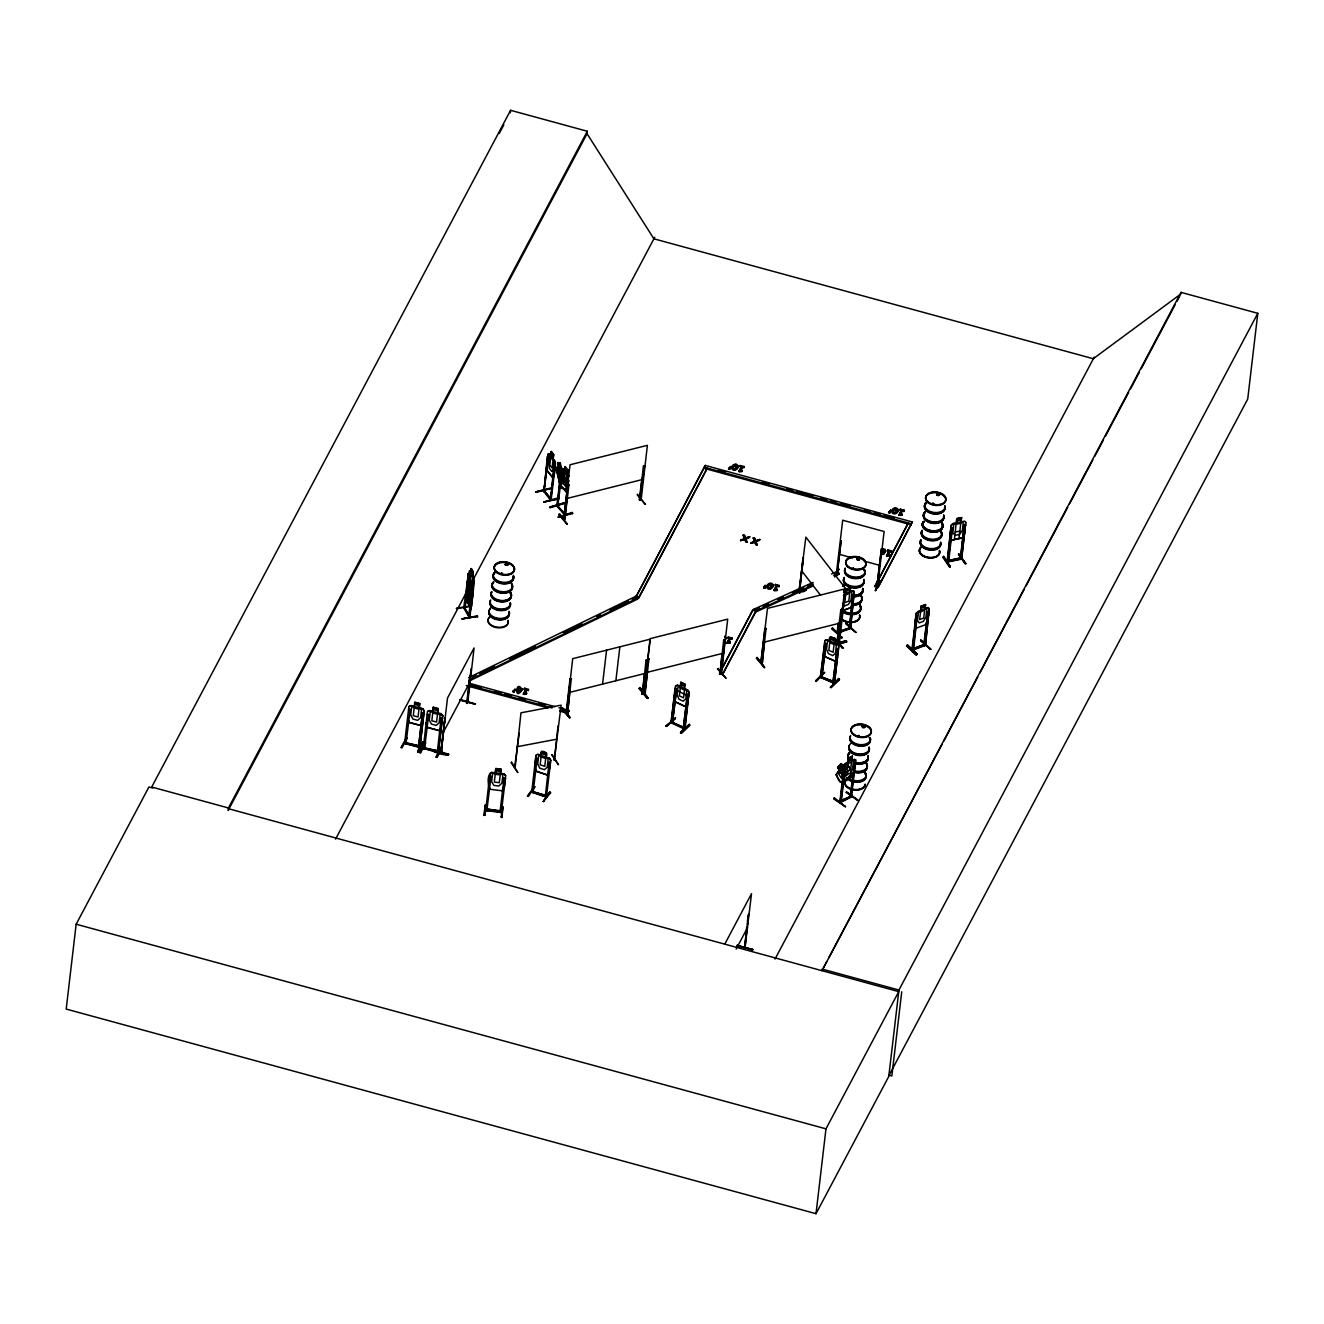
<?xml version="1.0" encoding="UTF-8"?>
<svg xmlns="http://www.w3.org/2000/svg" width="1324" height="1324" viewBox="0 0 1324 1324"><rect width="100%" height="100%" fill="white"/><g stroke="black" fill="none" stroke-linecap="round" stroke-linejoin="round"><path stroke-width="1.5" d="M565.083 518.958C566.473 516.724 560.929 520.564 564.967 517.386M639.856 500.24L644.705 465.618L643.398 465.949L639.74 500.323L641.279 498.618L639.674 498.569M721.315 672.112C717.294 673.006 723.136 671.864 721.398 673.784L727.703 619.152L650.349 638.598L643.778 693.759L642.173 694.173L642.057 692.535L643.447 692.204M720.173 674.065L719.71 672.526M761.432 661.768L762.607 661.686M838.042 642.372L836.95 643.414M836.685 643.547L836.834 642.239L838.44 641.892M820.334 677.342L824.902 640.502L826.805 639.641L837.546 644.374L838.837 646.509L834.418 683.465L838.588 646.592M820.483 676.101L822.336 676.448L820.781 675.753M822.187 676.382L821.525 677.921L822.336 676.448M834.6 681.761L833.276 681.248L832.846 682.836L837.264 648.611L838.539 649.174L836.983 648.892L833.011 682.886M834.55 682.224L832.995 681.546M836.652 573.209L836.751 573.16M877.713 586.168L884.118 531.52L842.709 520.233L836.222 574.765L837.264 574.616L836.354 574.864M877.944 584.877L877.067 584.645L878.11 584.546M731.891 467.322C731.063 472.304 739.239 470.235 738.064 465.899M766.828 587.475C765.785 583.52 773.001 581.004 773.034 585.556M891.913 510.998L894.246 513.364L897.606 511.246M522.301 689.837C515.615 677.623 514.175 703.392 522.384 689.125M725.9 638.615L724.89 636.017M773.133 584.844C774.176 588.816 766.96 591.348 766.91 586.78M885.508 551.529L884.978 549.179L881.105 549.063M670.937 722.672L684.558 729.077L683.151 728.481L683.449 727.257M671.069 721.431L672.906 721.878L671.384 721.15M671.318 721.613L672.758 721.812L671.715 721.249C669.861 722.606 673.188 724.758 672.906 721.878M843.024 777.056L843.52 772.587M561.426 473.115L561.939 470.053M152.839 788.061L148.933 787.002L76.163 924.218L66.2 1009.07L816.014 1213.694L888.768 1076.478L898.93 990.038L1257.8 313.308L1181.041 292.372L821.989 970.674L826.821 961.555M228.456 807.971L228.175 810.453L587.045 133.724L587.326 131.258L510.584 110.306L151.714 787.019L228.456 807.971L587.326 131.258M406.187 738.18L401.172 747.63L402.033 747.15M405.972 742.532C407.279 745.462 402.728 741.937 406.187 742.102M410.175 709.499L408.586 709.432L410.175 709.499L406.005 743.757C407.494 741.39 403.853 741.175 404.614 743.012M401.205 747.563L407.097 737.766L406.154 738.246M419.625 703.64L419.079 707.91L422.637 708.886M419.311 707.711L419.807 703.541L414.71 702.15L414.313 706.619L410.92 705.692L409.066 706.619M417.573 752.115L422.67 742.019L423.415 742.946L418.434 752.346L417.656 751.403L422.67 742.019L417.739 751.436M419.84 747.117L404.614 743.376L419.807 747.53L424.226 710.607L419.973 747.58C417.192 748.441 418.235 743.889 420.287 746.008M422.571 712.875L418.516 747.299L422.389 713.206L423.978 713.255L422.389 713.206M425.616 742.83L419.725 752.694L420.585 752.214M424.623 748.358C420.982 749.334 426.775 746.703 423.316 746.835M423.266 748.59L427.437 711.584L429.473 710.491L427.602 711.683M423.283 748.54L423.448 746.786M424.739 747.166L424.507 748.904L428.711 714.563L427.139 714.497L428.711 714.563M424.723 748.871L425.037 747.315M432.766 711.385L433.262 707.215L438.36 708.605L437.814 712.891L440.064 714.96L439.138 722.755L436.208 725.403L431.442 724.096L429.29 720.074L430.217 712.279L432.915 711.584M433.262 707.215L432.865 711.683L429.473 710.756M510.286 112.772L510.584 110.306M441.091 747.779L441.968 748.01L436.986 757.411L436.109 757.163L441.289 747.166M429.423 710.591L441.339 713.735L442.779 715.655L438.525 752.644C435.695 753.505 436.821 748.954 438.84 751.072M437.35 751.833L441.124 717.939L442.514 718.32L441.124 717.939M437.086 752.297L437.483 750.592M423.15 748.441L438.31 752.677L438.674 751.022M438.178 752.595L442.597 715.672M471.758 605.73L456.482 608.163M441.19 750.294L441.24 752.661L444.98 717.691L441.041 752.727L447.512 698.046L474.075 647.966L467.769 702.68L466.561 703.094M444.98 717.691L440.859 751.701L441.819 750.526L440.925 750.443M441.653 751.916L441.802 750.675M477.352 616.372L461.977 618.887L477.418 615.842L477.616 617.034M469.606 570.958L464.939 608.726L468.365 573.772L463.714 607.832L469.375 617.712L472.8 582.759L473.297 583.669M464.277 608.692L464.459 606.375L465.088 607.484M470.814 573.143L469.739 572.895L468.828 580.69L469.358 585.671L471.063 588.75L472.37 587.045L473.098 572.018C469.044 561.591 472.668 578.638 469.59 570.776L467.289 582.328L467.653 587.525C478.609 605.78 464.625 588.303 467.455 582.312M470.732 607.964L466.362 600.484L466.909 588.369M467.405 584.745L467.786 580.905M448.621 754.051C448.985 756.865 431.326 752.264 433.08 749.847L448.604 754.15M469.805 600.186L469.308 604.356L467.471 601.079L467.289 593.831L468.199 586.036L469.524 584.347L471.228 587.409L471.758 592.391L470.848 600.186L469.755 599.938M470.649 573.176L471.261 568.724M467.753 593.566L467.471 601.079M472.37 576.238L473.098 572.018L471.096 568.757M469.308 604.356L469.921 599.904M464.509 607.931L470.119 616.355L468.696 616.653L472.8 582.759M469.242 617.596L473.33 582.676M475.299 704.236L459.776 699.568L475.498 703.921M469.871 617.414L474.025 580.938M469.59 570.776C480.794 573.64 465.022 631.581 471.625 605.068L473.297 590.752M466.627 703.342L469.937 675.422M467.173 703.474L471.112 668.438M484.716 815.369L483.806 815.22L484.716 815.369L486.173 804.562L485.196 805.141L484.584 815.236M487.05 808.981C488.391 813.548 485.544 805.174 485.709 810.636L489.897 773.613M486.835 810.718L491.055 776.394L489.532 776.559L491.055 776.394M500.555 773.398L501.051 769.211L495.722 768.549L495.226 772.719M495.375 773.001L495.871 768.714M500.34 773.613L500.853 769.327M512.918 691.674L515.003 689.308L512.918 691.674L514.142 692.022L515.003 689.308M536.237 492.396L550.701 488.506L535.872 491.816M501.647 810.917L501.283 812.588L505.487 778.214L504.03 778.016L499.992 812.324L500.373 810.652L501.829 810.933M514.142 692.022L513 690.979M502.59 807.243L501.862 817.504L501.151 816.759M501.862 817.487L502.425 806.581L503.252 807.375M554.855 461.066L549.212 453.602L548.02 454L543.85 491.634L548.484 457.525L547.308 456.78L543.965 491.684L548.252 454.132M511.511 761.912L517.75 772.504M543.701 502.028L558.612 498.883L543.701 502.028L558.331 497.807M554.706 461.1L552.985 458.882L553.647 454.678L551.297 451.467L550.701 455.936L549.212 453.602M551.363 451.716L550.867 455.903L549.477 455.704L548.566 463.499L549.394 468.431L551.678 471.377L553.3 469.606L554.21 461.811L553.151 458.849L553.746 454.628L551.297 451.467M558.016 725.949L554.309 760.324L561.111 705.179L520.977 712.808L515.185 767.208M523.361 694.289L525.81 689.109L523.361 694.289L526.273 694.289L526.588 693.131L525.098 692.733L526.505 693.842M514.606 767.308L519.223 733.297M525.727 689.821L524.271 689.423L524.618 688.215L528.624 689.308L528.276 690.516L526.787 690.118L524.205 694.521M524.618 688.215L524.271 689.423M526.273 694.289L526.588 693.131M526.787 690.118L525.098 692.733M554.607 466.23L550.602 500.257L553.928 465.353L555.104 466.098L553.928 465.353M550.519 497.824L551.198 500.141L551.347 498.668L550.006 497.956L550.668 499.231M554.442 465.221L550.619 500.174L543.287 490.774M549.973 507.009L564.156 502.905L550.039 507.026M567.4 493.14L564.802 515.202L556.825 505.9L560.846 471.907L562.071 472.618L557.669 506.811L557.404 504.378M565.447 515.019L557.354 505.702L561.542 469.11L562.816 468.679L561.79 469.226L560.648 485.544L567.069 492.776L560.731 485.478L560.234 480.331M557.354 506.645L557.569 504.394M557.669 506.811L560.846 471.907M565.1 466.76L564.62 470.93L563.114 470.781L562.203 478.576L563.147 483.459L565.629 486.355L567.367 484.567L567.698 469.623L565.034 466.511L564.454 470.98L562.683 468.911M534.879 786.754L528.326 796.403L527.498 796.121L534.846 786.754M563.991 503.418L549.957 507.721M532.91 791.355C534.019 794.781 532.413 788.277 531.685 792.298L535.955 755.276L537.925 754.299L541.185 755.69L541.748 751.42M567.864 486.156L568.559 480.165L563.561 519.405L570.048 464.757L647.386 445.327L641.13 499.86M532.016 791.835L531.95 790.511L533.473 791.057M535.955 771.131L534.697 766.397L536.17 755.292M567.384 490.161L564.802 515.202L563.958 514.291L564.802 514.175M568.112 487.166L568.575 483.161M566.986 499.032L564.835 519.091L568.923 485.047L567.367 485.047L568.923 485.047M533.109 792.662L537.163 758.354L535.591 758.205L537.163 758.354M566.937 523.973L559.572 513.729L558.778 514.606L567.053 523.857M572.663 513.613L572.299 512.388L558.083 517.188L572.663 513.53M541.251 755.59L538.636 756.136L537.726 763.931L539.778 768.119L544.363 769.691L547.209 767.192L548.136 759.397L545.836 757.163C550.221 751.8 538.09 748.242 541.102 755.392M546.018 757.08L546.514 752.909M550.602 792.861L543.287 801.533L549.874 791.901L543.436 801.467M549.112 762.458L550.47 762.922L549.112 762.458L545.322 796.403M544.909 795.476L546.415 797.23L550.751 760.257L549.361 758.222L537.858 754.399M549.212 771.478L550.519 760.357M546.216 795.923L546.647 796.916L531.669 791.785M567.516 713.04L571.323 678.633L570.015 678.964L566.093 712.759M566.142 712.808C569.701 711.782 564.835 714.844 566.622 712.014L567.847 711.716L566.275 712.031M569.883 690.896L567.715 712.957M559.853 711.17L567.814 713.338L568.906 710.458L558.96 707.744M567.814 713.338L568.906 710.458M564.554 711.468L569.783 717.922L564.024 711.6M602.569 684.111L606.558 650.167M637.225 494.878L645.582 504.295M644.987 504.361L637.407 494.216M615.875 680.768L619.847 646.824M639.26 499.942L641.958 478.212M640.518 499.545L640.866 498.321M632.061 599.11L635.785 597.306L705.262 465.436L912.319 521.937L878.027 587.442L874.999 586.615L875.131 585.556L908.33 522.947L874.999 586.615M468.679 677.656L635.901 596.247L638.019 597.885L637.887 598.944L468.795 681.248M638.929 597.058L638.797 598.134L707.314 468.084L638.929 597.058L635.901 596.247M639.691 688.182L648.23 698.195L639.939 687.52M642.173 694.173L644.374 674.164M646.046 659.865L642.521 694.14M642.554 694.19L642.67 692.915C646.642 692.8 645.715 690.648 643.878 693.246M645.284 691.211L644.01 693.246L645.185 692.965L648.975 658.541M645.367 689.208L647.287 672.857M647.419 698.41L647.419 697.218M666.717 726.528L675.538 717.807L665.972 726.115L675.455 718.518M672.46 723.384L676.614 689.092L675.058 688.794L671.069 722.739L675.538 685.865L677.392 685.054L687.868 690.052L689.125 692.22L685.005 728.862L671.616 722.441M674.379 697.136L675.77 685.915M672.228 722.093L672.625 723.036M672.311 723.318L676.614 689.092M705.262 465.436L635.785 597.306M680.437 686.659L678.02 686.974L677.11 694.769L678.964 699.188L683.167 701.19L685.799 698.907L686.726 691.111L684.64 688.662L685.286 684.409L680.801 682.274L680.304 686.444M680.933 682.489L680.337 686.742L677.342 685.319M680.635 732.354L689.341 724.294L689.986 725.353L681.248 733.364L680.553 732.304L689.39 724.394M687.288 694.554L688.844 694.852L687.288 694.554L683.366 728.647L683.995 726.959L683.267 727.538M683.167 728.415L687.603 694.273M684.839 727.902L672.559 722.507L684.508 727.803L684.69 729.143L688.976 692.204L684.541 688.745M728.548 468.944L730.649 466.578L728.548 468.944L729.772 469.275L730.649 466.578M729.772 469.275L728.63 468.233M742.135 471.112L740.745 469.987L742.218 470.401L741.903 471.559L738.991 471.559L741.44 466.379L739.984 465.982L741.44 466.379M739.901 466.693L740.265 465.469L744.254 466.561L743.906 467.786L742.416 467.372L739.851 471.791M717.525 668.719L725.883 678.12L717.525 668.719L718.336 668.471M741.903 471.559L742.218 470.401M742.416 467.372L744.254 466.561M722.027 654.089L719.908 674.131L720.322 672.84M723.963 640.121L725.271 639.79L723.715 639.79L719.991 674.065L721.431 673.684M721.183 673.353L725.006 639.442M722.457 674.628L755.673 612.019L755.789 610.96L752.777 610.132L719.445 673.8L722.457 674.628L755.789 610.96L813.234 584.894M730.103 642.62L728.697 641.511L730.186 641.908L729.855 643.067L726.942 643.067L729.408 637.887L727.952 637.489L729.408 637.887M727.869 638.201L728.217 636.993L732.222 638.085L731.858 639.293L730.385 638.896L727.803 643.298M740.629 539.927L744.75 539.563L740.546 540.639L744.502 538.189L743.261 534.962L744.502 535.31L745.379 538.554L749.715 536.733L745.462 537.842M729.855 643.067L730.186 641.908M730.385 638.896L732.222 638.085M740.546 540.639L744.419 538.901L743.261 534.962M745.379 538.554L744.502 535.31M744.75 539.563L746.935 542.377L745.793 538.504L749.715 536.733M745.677 542.046L744.833 538.851M746.935 542.377L745.793 538.504M750.708 542.674L754.829 542.31L750.625 543.386L754.564 540.937L753.339 537.726L754.581 538.057L755.441 541.301L759.794 539.48L755.524 540.589M750.625 543.386L754.481 541.648L753.339 537.726M755.441 541.301L754.581 538.057M754.829 542.31L756.997 545.124L755.872 541.251L759.794 539.48M755.756 544.793L754.912 541.599M756.997 545.124L755.872 541.251M753.637 610.347L753.753 609.288L813.052 582.394M763.617 587.906L765.719 585.539L764.842 588.237L763.617 587.906L764.958 585.324M764.842 588.237L765.719 585.539M756.914 657.862L764.544 667.627L756.269 658.111M762.293 662.745L766.083 628.337L764.776 628.668L760.87 662.463M842.709 609.288L842.014 608.428L838.324 643.646L844.811 588.932L767.473 608.378L760.903 662.976L762.442 661.504M762.243 662.232L762.243 661.04M764.411 642.637L762.243 662.695L761.25 662.96M764.544 667.627L756.815 657.962M774.06 590.504L776.509 585.324L774.06 590.504L776.973 590.504L777.287 589.346L775.814 588.948L777.205 590.057M776.427 586.036L774.97 585.638L775.334 584.43L779.323 585.522L778.975 586.731L777.569 585.622L774.921 590.736M776.973 590.504L777.287 589.346M778.975 586.731L779.323 585.522M737.104 945.998L752.942 949.656L737.22 945.286M744.22 947.819L745.296 946.925L744.7 949.192L746.67 927.28M747.381 921.14L748.557 914.172L744.8 949.027M745.296 946.925L744.436 948.183L746.868 928.472M747.348 924.384L748.308 916.208M744.882 949.043L751.519 893.683L724.956 943.78M752.661 950.169L737.187 945.286M752.777 949.457L737.154 945.799M800.391 591.398C796.038 589.61 802.476 594.426 806.333 589.825L791.951 592.788M799.762 591.464L799.481 592.738L803.42 557.768L798.935 591.96L799.696 592.804L799.017 590.736M802.923 557.884L799.464 592.622M816.362 681.248L824.687 672.311L815.65 680.85M821.906 677.971L826.027 643.679L824.769 643.116L820.599 677.458M821.575 677.888L826.027 643.679M831.588 573.987L837.132 571.455L839.052 574.186L835.345 575.874M840.988 541.036L837 575.063M837.082 574.997L841.17 540.705M829.834 641.263L830.413 636.993M837.182 572.928L838.853 569.204L836.702 572.928M841.915 637.721L832.465 628.023L841.915 637.721L831.704 628.917L832.498 628.006M839.052 574.186L837.132 571.455M834.137 643.15C838.605 638.085 826.888 633.501 829.784 640.965M834.65 638.499L842.991 647.899L842.196 648.115C817.835 617.514 859.773 668.206 834.848 638.35M834.898 638.813L834.319 643.083L836.371 645.467L835.461 653.262L832.763 655.595L828.46 653.692L826.54 649.339L827.45 641.544L829.933 641.164M831.207 687.702L839.466 679.51L830.429 687.437L838.787 678.5L830.628 687.437M837 632.971L838.307 623.025M837.314 631.631L837.546 633.402L837.364 631.68M837.645 633.319L838.638 623.339M839.135 623.869L837.281 643.845M841.088 609.901L842.378 609.57L840.823 609.57L836.851 643.464M838.622 633.021L838.804 631.631M839.135 628.883L839.83 622.892M837.96 642.504L838.919 641.064L839.35 643.166L845.622 588.535L805.853 537.13L799.084 590.719M842.014 608.428L838.291 643.596M839.449 641.974L838.721 643.232M843.487 595.651L845.821 593.433L846.185 589.18L850.538 587.542L850.041 591.712M841.203 637.92L841.965 637.026M845.672 623.703L855.9 632.409L846.4 623.422M850.538 587.542L849.991 592.01L853.037 590.852L854.162 591.762M835.858 644.722L846.698 641.925L846.35 640.717L833.706 643.944L846.4 640.783M849.147 627.212L850.736 627.195L849.329 628.95L852.904 594.608L854.096 594.162L850.405 628.569L840.508 632.177M852.904 594.608L849.429 628.867M850.256 628.056L850.389 626.815M851.166 607.517L842.561 610.629L851.166 607.517L854.212 591.563L850.521 628.503L850.72 627.129M834.368 797.776L833.624 798.835L845.49 806.73L834.302 797.826M840.028 801.053L841.567 800.888L839.962 801.003L839.681 802.46L841.369 802.195L839.813 802.394L844.1 765.967L845.391 763.683L847.029 763.352L851.1 770.336L851.498 774.11C845.076 783.56 840.194 786.969 836.338 774.788C839.333 768.665 848.651 758.42 855.635 759.893L851.415 796.336L839.813 802.394M843.967 765.868C843.322 774.904 838.489 787.581 852.623 775.881L854.311 771.098M851.944 795.443C848.188 801.583 851.663 790.676 851.795 796.783L840.078 802.741L844.182 768.748L845.258 768.185L844.182 768.748M844.861 767.903L840.806 801.831M841.154 800.54L850.703 796.369M841.203 802.228L845.258 768.185M851.646 760.555L853.434 760.936L852.507 768.731L850.174 773.084L846.549 774.97L844.993 772.653L845.92 764.858L848.022 762.442L848.403 758.205L852.292 756.169L851.795 760.34M848.634 758.354L848.138 762.541L843.851 765.884M848.916 760.026L849.081 758.635L851.415 757.411L851.249 758.801L848.916 760.026A10.145 6.322 6.7 0 1 847.873 756.865M846.119 792.298L857.985 800.192L846.781 791.884M852.292 756.169L851.762 760.638L854.493 759.215L855.486 760.026M851.166 796.32L855.403 762.392L854.328 762.955L850.223 796.965L851.928 796.568M850.736 797.18L854.725 763.236L855.784 762.69M854.179 771.147L855.635 759.893M880.427 580.541L875.412 590.653L880.477 580.624M875.545 590.024L880.427 581.153L875.412 590.653M877.034 586.036L880.99 551.959L881.867 551.827L880.99 551.959M877.034 585.009L881.172 551.645M877.58 586.168L878.027 584.496M878.027 587.442L912.319 521.937M888.586 512.62L890.671 510.253L888.586 512.62L889.811 512.951L890.671 510.253M889.811 512.951L888.669 511.908M886.55 555.981L889.016 550.801L886.55 555.981L889.463 555.981L889.794 554.822L888.305 554.408L889.711 555.534M888.934 551.512L887.477 551.115L887.825 549.89L891.83 550.983L891.466 552.207L889.993 551.794L887.411 556.212M887.825 549.89L887.477 551.115M889.463 555.981L889.794 554.822M889.993 551.794L888.305 554.408M891.466 552.207L891.83 550.983M816.014 1213.694L825.977 1128.842L898.748 991.626L229.019 808.865M899.013 515.235L901.479 510.054L900.287 509.144L904.292 510.237L903.928 511.445L902.455 511.047L899.013 515.235L901.479 510.054M901.396 510.75L899.939 510.369L900.287 509.144M900.767 513.662L902.174 514.771L900.767 513.662L902.538 510.336L904.292 510.237M899.873 515.466L901.925 515.235L902.256 514.076M911.226 524.834L911.342 523.774L704.302 467.256L704.169 468.332L909.224 524.287M916.87 653.973L907.337 645.003L916.903 653.957L916.092 654.95L906.609 645.864L916.109 654.867M911.922 649.918L916.225 613.426M912.385 650.266L916.043 616.024L917.234 615.561L913.527 649.968L912.385 650.266L925.509 645.367L925.228 643.729L923.689 645.549L925.443 645.45L929.018 611.109L927.826 611.556L923.689 645.549M917.234 615.561L913.014 649.472M913.378 649.455C912.815 645.136 912.087 653.361 912.286 648.628L913.874 648.594L912.203 648.677M924.797 608.858L926.8 609.421L925.89 617.216L923.324 621.386L919.27 622.909L917.482 620.393L918.393 612.598L920.743 610.381L921.09 606.127L925.559 604.588L924.963 608.659L927.925 607.534L929.233 608.61L925.36 645.367M920.842 610.48L921.09 606.127M920.66 639.955L930.822 649.372L920.743 639.972M924.897 608.957L925.559 604.588M927.826 611.556L924.02 645.864L925.641 644.076M925.178 643.812L924.847 645.053L912.054 649.968M915.993 628.155L915.016 624.663L915.877 628.321L926.088 624.465L927.925 619.798L929.233 608.61M920.776 640.502L930.242 648.975M943.4 556.99L950.169 566.887L943.648 556.345M961.919 559.076L946.991 562.137L950.913 527.813L952.486 527.879L948.646 561.856L948.348 560.151L946.759 561.79L961.687 558.728M949.854 536.452L951.162 525.231L953.065 523.41L964.517 521.143L965.825 522.202L961.538 558.761L960.066 558.976L962.068 557.834M951.327 525.264L947.339 562.121M952.254 527.531L948.083 561.459L946.941 561.707M954.405 539.547L956.722 518.561L961.671 517.651L956.789 518.677M956.441 522.963L956.938 518.776M901.743 991.792L891.863 1075.949L889.149 1075.22M958.973 538.603L961.423 517.717M961.605 517.552L961.009 522.004L963.21 522.781L962.3 530.576L959.47 534.433L954.902 535.376L952.85 532.546L953.76 524.751L956.226 522.748M958.51 553.978L965.924 563.643L958.51 553.978L965.097 563.825M961.638 559.191L965.527 524.817L964.17 525.098L960.314 558.96M964.17 525.098L960.595 559.39M965.659 522.285L964.352 533.407L962.482 537.858M1181.041 292.372L1180.859 293.961L1093.276 358.721L653.907 238.817L587.045 133.724M1257.8 313.308L1247.721 399.054L888.851 1075.783M560.697 477.335L560.697 481.522M483.806 815.253L485.279 805.075M485.709 810.586L487.182 810.718M485.792 808.881L501.415 811.347M491.767 772.405C486.702 774.656 487.927 784.354 489.731 789.236L502.243 790.809L504.378 786.853L505.718 775.55L504.196 773.845L491.767 772.405L489.88 773.712M487.381 809.13L500.009 810.702M495.722 768.549L501.051 769.211M504.179 773.961L505.52 775.698M504.03 778.016L505.487 778.214M501.68 812.175L500.158 812.39M501.2 817.338L502.425 806.581M501.796 817.404L503.186 807.309M466.776 702.101L467.935 701.29L466.975 702.349M467.256 701.157L466.644 703.193L467.703 702.432M744.121 948.96L744.419 948.067M432.733 751.056L448.29 755.226M733.033 467.355C737.369 474.373 738.08 457.276 732.95 468.067C735.416 473.942 738.759 460.984 733.364 467.157M516.161 690.764L518.793 687.636L522.335 689.341M731.808 468.034C731.113 464.211 738.08 462.341 737.981 466.611M766.877 586.979L769.509 583.851L772.951 585.125M892.078 510.435C890.142 515.367 898.847 514.755 898.053 510.071M738.014 466.396L735.383 469.54L731.841 467.819M725.982 637.903L725.072 640.419M773.084 585.34L770.452 588.485L766.993 587.211M885.591 550.817L883.836 554.21L881.056 554.574M897.804 511.329C899.807 506.761 891.598 506.778 891.995 511.147M501.564 573.921L501.779 572.978L501.813 573.937M502.077 573.441L500.853 573.54L501.895 574.02M505.933 564.454L506.711 563.395L508.019 564.156M507.257 565.017L507.605 564.024M507.059 565.1L507.754 564.206M507.555 564.802L507.704 564.289M852.722 568.31L853.401 567.781M853.07 568.658L853.599 568.178M853.235 568.344L853.963 568.857M857.257 559.473L857.125 558.529M858.564 559.837L858.217 558.182M859.193 559.39L858.895 558.463M857.82 736.111C861.196 735.019 857.125 737.518 858.316 735.648M858.399 736.326L858.73 735.317M862.056 726.297L863.397 727.439M862.354 726.562L863.794 726.032M862.47 726.727L863.281 725.784M863.794 725.833L864.539 726.595L863.447 726.992M864.589 726.512L864.092 727.323M864.936 727.224L863.827 725.751M932.675 503.368L933.652 504.262M932.659 503.931L933.172 503.186L933.834 504.328M937.127 494.051L937.475 495.209M938.451 495.308L939.544 494.613M938.931 494.977L938.584 493.819M939.477 494.729L938.335 495.706L936.713 494.911M844 777.883L847.36 774.292L847.956 770.287L845.126 765.438L842.809 766.497L841.236 763.584L837.629 767.423L839.267 770.121L836.073 774.788M467.62 580.922L468.845 577.761M467.67 581.054L468.696 578.009L472.933 585.556M471.725 595.337L472.784 592.192M471.89 595.303L472.949 592.159M511.031 762.624L517.651 772.438M854.063 771.048L852.424 775.698L843.487 780.366M563.379 518.991L564.454 518.594M639.409 499.893L640.717 499.562M640.965 499.942L639.674 500.224M566.473 713.255L572.696 658.673L650.034 639.227L643.563 693.942L642.057 693.809L643.514 693.428M643.927 692.518L644.987 692.485M719.826 673.635L720.802 673.337M760.787 662.612L762.475 662.662M564.173 470.665L566.573 489.516L560.598 487.96L556.345 468.895L556.924 467.273L558.579 467.67M556.444 468.977L557.09 467.223M546.862 465.187L547.06 470.45L552.803 477.881C556.113 475.614 554.243 456.052 555.517 463.466L551.115 500.042L544.048 490.658M552.803 477.881L554.044 474.704M850.984 607.319L852.755 602.784M927.925 619.798L926.088 624.465M456.35 608.659L471.675 606.243M964.584 533.506L962.581 537.974L951.112 540.357L950.02 536.402M522.219 689.688L519.753 692.27L516.211 690.565M731.957 467.471L734.439 464.906L737.882 466.164M725.817 638.466L724.758 640.204M885.425 551.38L883.456 553.78L880.956 553.879M841.799 637.655L832.333 628.586M445.526 717.823L444.55 718.535M744.733 949.093L745.147 948.149M834.683 577.082L838.853 569.204M558.778 514.573L567.135 524.006M561.508 708.406L562.319 707.595L569.866 717.211M562.203 707.678L569.75 717.294M569.668 717.84L562.038 708.257M646.658 697.963L639.095 688.397L647.601 697.731L639.856 687.603M639.773 688.149L647.568 698.261M335.551 839.135L467.157 590.984M472.966 580.028L654.751 237.228M407.577 717.724L408.835 722.358L420.8 725.618L422.919 721.795L420.8 725.618M408.835 722.358L407.809 717.658M402.033 747.878L406.816 738.329M422.786 708.671L423.994 710.707L422.786 708.671L410.87 705.527L408.901 706.519L404.614 743.376M426.129 722.788L427.387 727.422L439.353 730.683L441.471 726.859M427.387 727.422L439.403 730.583M418.732 745.577L406.269 742.929L420.122 746.339M438.36 708.605L437.615 712.974L442.779 715.655M419.807 752.628L425.649 742.83M420.585 752.926L425.368 743.393M443.523 731.99L470.086 681.91M437.268 750.642L424.822 747.994L438.592 751.436M436.109 757.163L441.223 747.084M436.986 757.378L441.322 747.746M528.276 690.516L524.354 688.712M738.991 471.559L741.357 467.091M740.745 469.987L742.499 466.66M726.942 643.067L729.325 638.598M728.697 641.511L730.467 638.185M752.777 610.132L719.561 672.741L722.59 673.568M775.334 584.43L779.24 586.234M899.939 510.369L903.928 511.445M736.144 949.093L747.53 927.628M775.02 959.072L1094.22 357.166L1093.376 358.754M828.758 957.914L941.943 744.502M943.88 740.844L977.724 677.011M979.661 673.37L1024.164 589.461M1026.1 585.804L1067.69 507.373M1069.626 503.732L1092.83 459.941M1094.766 456.3L1103.471 439.882M1105.408 436.241L1128.627 392.467M1130.564 388.809L1139.269 372.392M1141.205 368.751L1175.05 304.901M1176.986 301.26L1179.899 295.782M499.198 133.542L503.815 124.886M806.283 589.61L797.213 591.911M687.669 703.325L685.832 706.999L687.719 703.507M502.127 790.643L504.229 786.704M835.427 661.139L837.43 657.796M823.594 651.706L824.687 656.555L835.527 661.321L837.529 657.714M942.771 557.189L949.374 566.97M943.466 556.957L950.169 566.887M950.136 566.258L943.565 556.411M549.89 507.522L564.057 503.401M892.277 510.534L895.024 508.499L898.003 510.27M564.885 512.951C567.202 515.069 562.419 512.901 564.951 512.934M881.006 550.883L883.158 549.179L885.541 551.032M880.923 551.578C884.068 546.216 886.004 555.104 881.155 553.862M800.143 592.523L799.365 591.613L800.259 592.622M839.399 641.826L838.042 641.164M543.734 490.509L551.347 498.668M675.339 718.353L666.022 726.115M534.697 766.397L535.823 771.23L547.424 775.086L549.361 771.544M550.751 760.257L549.361 758.222M527.564 796.055L534.035 787.118M545.356 795.145L533.208 791.769L545.174 795.575M543.287 801.533L549.874 791.901L550.602 792.894M816.246 681.082L824.504 672.84M823.826 672.642L815.584 680.917M505.685 564.272L507.125 565.017M502.441 574.12L502.359 573.441M857.091 558.811L857.638 560.151L859.541 559.473M857.588 559.738L858.597 558.331M858.945 559.638L858.118 559.423M859.441 559.87L858.995 558.414M938.617 494.034L938.253 494.911M932.427 503.517L933.685 504.444L933.139 503.418M862.222 726.082L862.586 727.588L864.688 727.257M858.118 735.962L858.2 736.227M858.779 736.227L858.217 735.78M858.895 736.243L859.276 736.425M914.867 624.729L916.092 613.426L920.61 610.298M916.324 613.525L917.946 611.589L927.925 607.534M843.934 766.298L842.892 771.362C839.118 769.128 835.924 774.474 842.478 772.802L841.783 778.363L842.743 777.585M841.286 763.882L837.629 767.423M845.225 763.567L842.875 766.282L841.369 763.667M842.941 782.865L851.233 774.027L851.1 770.336M824.687 656.555L835.527 661.321M833.491 681.297L822.005 677.077L833.16 681.645M830.429 687.437L838.886 679.195M951.393 525.363L953.197 523.642M834.12 798.488L845.49 806.73M680.47 733.016L689.341 724.857L681.248 733.347M680.801 682.274L685.286 684.409M675.273 701.968L674.346 696.97L675.273 701.968L685.964 706.884M505.636 563.61C503.881 566.854 510.054 564.669 507.704 563.825M507.853 564.951L506.811 565.133M501.035 573.309L500.902 573.971M502.392 573.954L501.217 574.202M936.68 494.084L937.822 493.604L937.094 494.133M932.741 504.03L933.569 503.699M856.794 558.612L858.217 558.132M864.506 727.621L864.009 725.916M881.023 549.774C885.723 546.647 884.929 554.624 881.039 553.167M514.705 766.149L515.069 766.579M852.408 756.252L848.403 758.205M472.271 676.895L475.978 675.091M479.702 673.287L494.564 666.038M509.426 658.806L535.442 646.145M563.312 632.574L581.898 623.538M596.76 616.289L600.484 614.485M609.768 609.967L628.354 600.914M468.928 680.188L638.019 597.885M755.491 609.503L759.198 607.832M762.889 606.144L768.45 603.628M777.718 599.424L783.278 596.892M792.546 592.689L803.668 587.657M807.359 585.969L812.919 583.454M833.607 575.659L839.168 573.127M755.673 612.019L813.101 585.969M745.71 539.216L749.632 537.445M755.789 541.963L759.711 540.192M643.944 691.492L645.318 691.724M825.051 640.617L826.855 639.806M850.637 587.641L846.185 589.18M845.821 593.433L853.004 590.587L854.328 591.663M853.235 594.923L854.427 594.476M838.771 631.78L837.281 631.78M840.293 630.969L849.214 628.039L840.624 631.283M837.132 633.004L838.324 632.558M840.194 631.862L849.876 628.056M837.463 633.319L838.655 632.872M921.339 606.309L925.393 604.77M916.357 616.339L917.565 615.875M928.141 611.87L929.349 611.423M906.592 645.947L907.403 644.953L916.804 654.056M920.577 640.651L930.805 649.306M924.98 643.828L923.838 644.325M840.79 800.573L851.531 796.27M961.538 558.761L961.754 557.454L948.762 560.913L948.183 560.168M495.391 772.885L492.561 773.944L491.634 781.739L493.918 785.413L498.883 786.042L501.945 783.03L502.872 775.235L500.356 773.514M505.95 564.024L507.324 564.156M853.765 568.774L852.97 568.708M862.387 725.999L863.927 725.9M557.785 462.688L560.383 463.052L561.244 468.365M556.345 468.895L560.731 488.076M560.234 463.102C559.704 470.07 566.142 469.557 569.022 475.912M567.698 469.623L566.953 473.876L568.823 476.044M566.606 484.518L566.473 489.334M557.785 505.917L564.107 513.282M557.586 506.711L557.652 504.543M414.379 706.519L411.665 707.215L410.738 715.01L412.906 719.048L417.656 720.339L420.602 717.691L421.512 709.896L419.129 707.81M643.663 466.28L644.705 465.618M766.348 628.668L764.776 628.668M571.587 678.964L570.015 678.964M649.24 658.889L647.668 658.889M646.311 660.196L647.618 659.865L643.365 693.462L642.057 693.809M639.078 688.43L640.055 688.116M835.51 644.093L846.698 641.925M835.312 644.225L846.384 641.461M548.484 457.525L547.308 456.78M547.06 470.45L552.969 477.848M543.965 489.367L544.214 490.459M535.823 491.849L550.817 488.043M544.164 490.823L549.973 498.304M566.06 498.701L643.398 479.271M763.485 642.322L840.823 622.876M646.36 672.542L723.715 653.096M568.708 692.618L646.062 673.171M546.183 797.18L531.718 792.249M956.209 524.238L960.777 523.294M955.299 532.033L959.85 531.089M951.178 540.093L962.416 537.743M951.129 528.16L952.486 527.879M964.402 525.429L965.742 525.165M946.908 560.548L960.132 558.182M552.158 754.846L558.463 764.776L551.81 754.779M554.806 758.486L554.359 760.274M554.657 759.728L554.773 759.744M516.989 746.753L557.123 739.123M467.355 702.15L467.223 703.392M845.341 763.799L846.93 763.518M468.133 596.876L466.296 592.126L471.162 602.288M468.878 574.682L467.835 573.855M472.436 576.221L474.108 580.988M464.525 606.491L464.492 607.468M461.977 618.887L477.385 616.521M937.558 494.15L938.534 494.249M938.551 494.944L937.458 494.845M506.43 563.395L505.073 564.603M507.158 564.736L506.314 564.719M466.23 595.188L466.528 600.451L470.748 608.179M857.969 558.215L857.174 559.324M834.186 683.416L820.483 677.342L834.699 683.118L834.17 682.174M863.231 726.214L862.569 727.042M864.125 727.538L863.016 727.521M683.614 726.909L684.624 727.852M644.159 691.939L645.5 691.906M846.251 792.133L857.456 800.375M501.283 812.539L485.544 810.503M938.815 493.852L938.071 493.885M858.399 559.522L857.571 559.357M858.449 560.019L857.058 559.638M740.662 470.649L741.986 470.848M900.701 514.324L902.008 514.523M888.239 555.087L889.546 555.269M775.732 589.61L777.056 589.809M728.63 642.173L729.938 642.372M525.032 693.395L526.356 693.594M557.718 505.553L557.007 504.742M485.594 810.156L501.349 812.075M423.548 748.06L438.691 752.313M840.194 802.692L839.962 801.152M958.659 553.846L965.213 563.627M938.087 493.653L939.51 495.126L937.028 494.828M544.048 490.343L543.883 489.268L544.627 490.112M560.383 463.052L557.669 462.49L558.695 467.852L557.718 469.275L559.423 478.924L561.426 483.359L563.809 483.922L564.355 480.082L562.667 470.434L561.078 468.415M558.364 463.648L559.903 464.012L560.201 465.734L558.662 465.369M556.924 467.273L563.031 468.795M560.747 487.911L564.669 488.821M459.709 700.082L475.283 704.252M466.727 702.448L467.653 702.531M740.182 466.18L744.171 467.273M739.073 470.848L739.934 471.079M899.095 514.523L899.956 514.755M719.081 470.301L725.056 471.94M762.872 482.25L768.847 483.889M786.77 488.771L792.745 490.41M796.717 491.485L812.655 495.838M820.615 498.006L826.59 499.644M830.562 500.72L836.536 502.359M840.525 503.451L850.471 506.165M864.406 509.955L870.381 511.594M874.37 512.686L880.344 514.308M884.316 515.4L894.279 518.114M887.56 550.403L891.747 551.694M886.633 555.269L887.494 555.501M838.721 554.177L852.524 557.934M864.357 561.161L880.129 565.464M743.178 535.674L744.419 536.021M753.257 538.421L754.498 538.769M745.76 541.334L747.017 541.665M755.838 544.081L757.08 544.429M875.131 585.556L878.143 586.383M763.7 587.194L764.924 587.525M774.143 589.809L775.003 590.041M728.134 637.705L732.139 638.797M727.025 642.372L727.886 642.603M523.443 693.594L524.287 693.826M469.375 683.283L554.971 706.652M471.228 684.889L481.191 687.603M495.126 691.409L501.101 693.048M505.073 694.124L511.047 695.762M519.008 697.93L524.983 699.568M538.918 703.375L544.892 704.997M562.816 709.879L568.79 711.518M468.398 685.12L552.009 707.943M559.986 710.111L567.946 712.279M466.28 685.633L547.904 707.91M414.809 702.448L419.559 703.739M433.362 707.496L438.112 708.803M408.884 722.259L420.85 725.519M822.171 969.085L898.93 990.038M76.163 924.218L825.977 1128.842M850.753 796.005L852.077 795.327M820.913 675.736L821.012 677.027M849.876 591.911L851.895 592.473L850.984 600.269L848.403 604.439L844.348 605.962L842.561 603.446M464.327 607.617L469.854 617.53M541.665 751.519L546.249 753.091M545.769 757.262L549.195 758.437M536.038 771.031L547.325 774.904M545.471 795.161L546.68 795.542M857.82 559.82L856.678 558.943M506.182 565.216L505.321 564.686M863.198 726.959L862.917 727.306M830.33 637.076L834.633 638.979M824.471 643.398L825.746 643.961M838.787 678.5L839.466 679.543M840.26 781.64L843.057 782.964M675.058 688.794L676.299 689.374M683.945 726.992L685.005 727.555M675.174 689.738L688.695 696.143M675.488 701.803L685.832 706.718M724.807 636.712L725.933 638.118M859.193 735.747L857.654 736.127M927.843 607.699L929.084 608.709M753.753 609.288L755.789 610.96M907.254 645.533L916.82 654.668M845.755 623.008L855.9 632.425M505.884 564.885L505.785 564.305M469.557 616.703L469.954 617.398M568.079 480.314L568.807 481.175M757.047 657.3L764.527 666.998M565.199 518.081L563.362 517.8M801.864 571.074L820.516 595.171M846.814 763.435L850.984 770.452M837.794 767.39L839.449 770.072L838.142 772.868L840.972 777.718M836.205 774.706L840.277 781.872M468.679 577.794L472.999 585.506L473.131 590.785M562.882 468.663L563.941 470.748M936.598 495.06L937.127 493.852L937.044 494.795M572.299 513.067L558.165 517.072M560.929 475.597L558.265 469.275L560.565 472.9M488.589 784.751L489.88 789.005M426.361 722.705L427.586 727.207M463.963 606.69L463.814 607.848M557.95 462.639L558.844 467.819M470.235 592.854L470.831 599.739L469.722 593.119L468.365 595.155L467.753 594.244L469.474 591.53L469.143 588.204M512.09 586.251A10.195 6.339 6.7 0 1 500.356 593.02A10.195 6.339 6.7 0 1 493.637 582.825M511.395 584.033A10.36 6.455 6.7 0 1 501.73 592.771A10.36 6.455 6.7 0 1 493.554 582.212M510.27 592.473A10.195 6.339 6.7 0 1 502.077 601.162A10.195 6.339 6.7 0 1 491.585 592.109M510.303 591.944A10.145 6.322 6.7 0 1 502.144 600.583A10.145 6.322 6.7 0 1 491.684 591.58M510.352 592.126A10.228 6.372 6.7 0 1 502.127 600.831A10.228 6.372 6.7 0 1 491.585 591.762M513.414 576.321A10.36 6.455 6.7 0 1 501.498 583.222A10.36 6.455 6.7 0 1 494.663 572.845M511.395 583.04A10.211 6.355 6.7 0 1 503.186 591.745A10.211 6.355 6.7 0 1 492.66 582.676M513.216 576.883A10.211 6.355 6.7 0 1 504.096 583.95A10.211 6.355 6.7 0 1 493.107 576.486M493.587 574.881A10.211 6.355 6.7 0 1 494.713 573.457M511.461 583.553A10.36 6.455 6.7 0 1 501.779 592.291A10.36 6.455 6.7 0 1 493.62 581.732M513.464 575.841A10.36 6.455 6.7 0 1 501.548 582.726A10.36 6.455 6.7 0 1 494.713 572.365M513.381 575.311A10.195 6.339 6.7 0 1 501.647 582.097A10.195 6.339 6.7 0 1 494.911 571.885M508.946 612.946A10.195 6.339 6.7 0 1 498.536 619.913A10.195 6.339 6.7 0 1 489.367 610.943M509.177 612.383A10.36 6.455 6.7 0 1 497.261 619.268A10.36 6.455 6.7 0 1 490.426 608.908M508.035 620.807A10.195 6.339 6.7 0 1 496.301 627.593A10.195 6.339 6.7 0 1 489.566 617.381M508.102 620.261A10.195 6.339 6.7 0 1 496.368 627.03A10.195 6.339 6.7 0 1 489.632 616.835M510.137 593.334A10.145 6.322 6.7 0 1 501.978 601.973A10.145 6.322 6.7 0 1 491.518 592.97M510.27 592.838A10.228 6.372 6.7 0 1 502.044 601.543A10.228 6.372 6.7 0 1 491.502 592.457M510.27 603.016A10.36 6.455 6.7 0 1 499.694 610.099A10.36 6.455 6.7 0 1 490.377 600.997M509.161 611.374A10.211 6.355 6.7 0 1 500.058 618.44A10.211 6.355 6.7 0 1 489.053 610.976M489.532 609.371A10.211 6.355 6.7 0 1 490.658 607.948M510.071 603.578A10.211 6.355 6.7 0 1 499.644 610.563A10.211 6.355 6.7 0 1 490.443 601.576M509.227 611.903A10.36 6.455 6.7 0 1 497.311 618.788A10.36 6.455 6.7 0 1 490.476 608.428M510.336 602.536A10.36 6.455 6.7 0 1 499.744 609.619A10.36 6.455 6.7 0 1 490.426 600.5M510.452 603.678A10.195 6.339 6.7 0 1 498.503 608.792A10.195 6.339 6.7 0 1 490.658 600.004M869.14 750.228A10.195 6.339 6.7 0 1 857.191 755.325A10.195 6.339 6.7 0 1 849.329 746.554M869.14 747.994A10.36 6.455 6.7 0 1 858.564 755.077A10.36 6.455 6.7 0 1 849.247 745.958M868.031 756.401A10.228 6.372 6.7 0 1 854.973 762.905M849.015 759.314A10.228 6.372 6.7 0 1 849.511 752.959M868.081 756.087A10.228 6.372 6.7 0 1 855.006 762.591M849.048 759A10.228 6.372 6.7 0 1 849.545 752.644M870.249 738.627A10.36 6.455 6.7 0 1 859.657 745.71A10.36 6.455 6.7 0 1 850.339 736.607M869.107 746.984A10.195 6.339 6.7 0 1 857.373 753.753A10.195 6.339 6.7 0 1 850.653 743.558M869.123 737.551A10.195 6.339 6.7 0 1 860.931 746.24A10.195 6.339 6.7 0 1 850.438 737.187M869.206 747.514A10.36 6.455 6.7 0 1 858.614 754.597A10.36 6.455 6.7 0 1 849.296 745.478M870.298 738.147A10.36 6.455 6.7 0 1 859.723 745.23A10.36 6.455 6.7 0 1 850.405 736.111M870.232 737.617A10.211 6.355 6.7 0 1 859.789 744.601A10.211 6.355 6.7 0 1 850.604 735.614M864.903 773.613A10.211 6.355 6.7 0 1 860.517 781.888A10.211 6.355 6.7 0 1 846.814 778.164M865.102 773.034A10.36 6.455 6.7 0 1 860.65 781.441A10.36 6.455 6.7 0 1 846.748 777.651M865.118 784.768A10.228 6.372 6.7 0 1 853.119 789.898A10.228 6.372 6.7 0 1 845.242 781.077M865.102 784.222A10.145 6.322 6.7 0 1 854.51 789.501A10.145 6.322 6.7 0 1 844.911 782.17M867.849 757.262A10.145 6.322 6.7 0 1 854.89 763.716M848.353 755.259A10.145 6.322 6.7 0 1 849.478 753.852M865.151 784.453A10.228 6.372 6.7 0 1 854.476 789.766A10.228 6.372 6.7 0 1 844.795 782.385M867.998 756.782A10.228 6.372 6.7 0 1 854.923 763.303M848.965 759.711A10.228 6.372 6.7 0 1 847.856 756.385M848.32 754.779A10.228 6.372 6.7 0 1 849.462 753.356M866.194 763.667A10.36 6.455 6.7 0 1 864.903 770.717A10.36 6.455 6.7 0 1 853.881 771.909M847.211 763.303A10.36 6.455 6.7 0 1 848.353 761.846M865.069 772.041A10.195 6.339 6.7 0 1 861.825 779.968A10.195 6.339 6.7 0 1 848.535 778.065M866.889 765.884A10.195 6.339 6.7 0 1 853.864 772.372M847.294 763.882A10.195 6.339 6.7 0 1 848.436 762.458M865.151 772.554A10.36 6.455 6.7 0 1 861.858 780.597A10.36 6.455 6.7 0 1 848.353 778.661M866.26 763.187A10.36 6.455 6.7 0 1 864.953 770.237A10.36 6.455 6.7 0 1 853.93 771.429M847.261 762.806A10.36 6.455 6.7 0 1 848.419 761.366M866.194 762.674A10.211 6.355 6.7 0 1 864.903 769.641A10.211 6.355 6.7 0 1 854.046 770.8M846.979 763.915A10.211 6.355 6.7 0 1 847.459 762.31M863.844 582.659A10.211 6.355 6.7 0 1 851.862 587.773A10.211 6.355 6.7 0 1 844 578.969M863.827 580.425A10.36 6.455 6.7 0 1 853.252 587.508A10.36 6.455 6.7 0 1 843.918 578.389M862.718 588.816A10.228 6.372 6.7 0 1 854.923 595.866M845.208 593.218A10.228 6.372 6.7 0 1 843.702 591.745M862.751 588.518A10.228 6.372 6.7 0 1 854.956 595.552M845.242 592.904A10.228 6.372 6.7 0 1 843.736 591.431M843.09 586.499A10.228 6.372 6.7 0 1 844.232 585.076M864.009 569.403A10.36 6.455 6.7 0 1 855.685 578.224A10.36 6.455 6.7 0 1 845.026 569.022M863.794 579.416A10.195 6.339 6.7 0 1 853.368 586.383A10.195 6.339 6.7 0 1 844.199 577.413M863.811 569.982A10.195 6.339 6.7 0 1 855.618 578.671A10.195 6.339 6.7 0 1 845.109 569.618M863.877 579.945A10.36 6.455 6.7 0 1 853.301 587.029A10.36 6.455 6.7 0 1 843.984 577.909M864.986 570.578A10.36 6.455 6.7 0 1 854.394 577.661A10.36 6.455 6.7 0 1 845.076 568.542M864.903 570.048A10.211 6.355 6.7 0 1 854.476 577.032A10.211 6.355 6.7 0 1 845.275 568.046M859.59 606.044A10.211 6.355 6.7 0 1 852.689 614.7M850.058 614.65A10.211 6.355 6.7 0 1 843.007 612.069M859.773 605.465A10.36 6.455 6.7 0 1 852.788 614.253M850.107 614.204A10.36 6.455 6.7 0 1 842.974 611.572M859.624 615.213A10.228 6.372 6.7 0 1 854.328 621.866A10.228 6.372 6.7 0 1 842.114 619.599M859.557 614.998A10.145 6.322 6.7 0 1 854.311 621.601A10.145 6.322 6.7 0 1 842.196 619.351M862.536 589.693A10.145 6.322 6.7 0 1 854.791 596.677A10.178 6.339 6.7 0 0 862.553 589.71M859.59 615.511A10.228 6.372 6.7 0 1 854.278 622.181A10.228 6.372 6.7 0 1 842.081 619.913M862.669 589.213A10.228 6.372 6.7 0 1 854.874 596.263M860.881 596.098A10.36 6.455 6.7 0 1 853.897 604.886M859.756 604.472A10.195 6.339 6.7 0 1 856.512 612.4A10.195 6.339 6.7 0 1 843.206 610.48M861.56 598.316A10.195 6.339 6.7 0 1 853.798 605.333M859.839 604.985A10.36 6.455 6.7 0 1 852.855 613.773M850.157 613.724A10.36 6.455 6.7 0 1 843.024 611.092M860.931 595.618A10.36 6.455 6.7 0 1 853.947 604.406M860.881 595.105A10.211 6.355 6.7 0 1 851.332 603.727M943.499 516.459A10.211 6.355 6.7 0 1 935.72 523.493A10.211 6.355 6.7 0 1 923.622 517.734M923.407 516.062A10.211 6.355 6.7 0 1 925.013 513.017M943.698 515.897A10.36 6.455 6.7 0 1 931.782 522.781A10.36 6.455 6.7 0 1 924.946 512.421M941.695 522.748A10.228 6.372 6.7 0 1 933.47 531.454A10.228 6.372 6.7 0 1 922.927 522.384M941.695 522.153A10.145 6.322 6.7 0 1 933.536 530.792A10.145 6.322 6.7 0 1 923.076 521.788M941.745 522.335A10.228 6.372 6.7 0 1 933.519 531.056A10.228 6.372 6.7 0 1 922.977 521.97M944.806 506.529A10.36 6.455 6.7 0 1 932.89 513.431A10.36 6.455 6.7 0 1 926.055 503.054M943.664 514.887A10.195 6.339 6.7 0 1 931.931 521.673A10.195 6.339 6.7 0 1 925.211 511.461M944.575 507.092A10.195 6.339 6.7 0 1 932.841 513.861A10.195 6.339 6.7 0 1 926.121 503.666M943.764 515.417A10.36 6.455 6.7 0 1 931.848 522.301A10.36 6.455 6.7 0 1 925.013 511.941M944.856 506.049A10.36 6.455 6.7 0 1 932.94 512.934A10.36 6.455 6.7 0 1 926.105 502.574M944.79 505.52A10.211 6.355 6.7 0 1 933.023 512.305A10.211 6.355 6.7 0 1 926.287 502.094M940.371 543.154A10.211 6.355 6.7 0 1 929.928 550.139A10.211 6.355 6.7 0 1 920.743 541.152M940.57 542.592A10.36 6.455 6.7 0 1 929.994 549.675A10.36 6.455 6.7 0 1 920.66 540.573M939.494 550.668A10.228 6.372 6.7 0 1 927.727 557.47A10.228 6.372 6.7 0 1 920.974 547.226M939.444 550.47A10.145 6.322 6.7 0 1 927.76 557.222A10.145 6.322 6.7 0 1 921.074 547.06M942.423 525.165A10.145 6.322 6.7 0 1 930.739 531.917A10.178 6.339 6.7 0 1 924.02 521.739A10.145 6.322 6.7 0 0 930.739 531.917A10.178 6.339 6.7 0 0 942.44 525.148M939.461 550.999A10.228 6.372 6.7 0 1 927.677 557.801A10.228 6.372 6.7 0 1 920.941 547.557M940.752 531.569A10.36 6.455 6.7 0 1 932.444 540.391A10.36 6.455 6.7 0 1 921.769 531.205M940.752 543.254A10.195 6.339 6.7 0 1 928.803 548.368A10.195 6.339 6.7 0 1 920.941 539.58M940.553 532.149A10.195 6.339 6.7 0 1 932.361 540.837A10.195 6.339 6.7 0 1 921.852 531.785M940.619 542.112A10.36 6.455 6.7 0 1 930.044 549.195A10.36 6.455 6.7 0 1 920.726 540.076M940.818 531.089A10.36 6.455 6.7 0 1 932.493 539.911A10.36 6.455 6.7 0 1 921.818 530.725M941.629 532.215A10.195 6.339 6.7 0 1 931.219 539.182A10.195 6.339 6.7 0 1 922.05 530.212M517.237 691.178C523.195 695.53 520.299 681.132 517.237 691.178M767.937 587.393C772.984 591.911 771.611 578.82 767.937 587.393M768.019 586.681C772.835 591.332 771.793 578.174 768.019 586.681M892.889 512.107C898.119 516.492 896.447 503.617 892.889 512.107M892.972 511.395C897.788 516.046 896.745 502.888 892.972 511.395M414.213 707.91L413.287 715.705L418.053 716.996L418.963 709.201L414.213 707.91M415.637 703.259L415.471 704.666L418.516 705.493L418.682 704.103L415.637 703.259M432.749 712.974L431.839 720.769L436.589 722.06L437.516 714.265L432.749 712.974M434.173 708.323L434.007 709.714L437.069 710.558L437.234 709.168L434.173 708.323M469.126 587.691L468.199 595.486L469.921 598.547L470.848 590.752L469.126 587.691M470.665 574.55L469.739 582.345L471.46 585.407L472.37 577.612L470.665 574.55M468.1 599.507L469.044 602.867L468.1 599.507M471.543 570.214L472.469 573.59L471.543 570.214M495.226 774.275L494.315 782.07L499.28 782.699L500.207 774.904L495.226 774.275M496.682 769.509L496.517 770.916L499.727 771.313L499.876 769.923L496.682 769.509M550.701 457.293L549.791 465.088L552.075 468.034L552.985 460.239L550.701 457.293M551.678 452.94L552.985 456.234L551.678 452.94M564.454 472.337L563.528 480.132L566.027 483.012L566.937 475.217L564.454 472.337M565.464 467.968L566.904 471.228L565.464 467.968M541.086 756.98L540.175 764.776L544.76 766.348L545.67 758.553L541.086 756.98M542.476 752.396L542.31 753.786L545.256 754.796L545.422 753.406L542.476 752.396M680.271 688.05L679.361 695.845L683.565 697.847L684.475 690.052L680.271 688.05M681.595 683.532L681.43 684.922L684.127 686.213L684.293 684.822L681.595 683.532M829.767 642.554L828.841 650.349L833.16 652.252L834.07 644.457L829.767 642.554M831.108 638.019L830.942 639.409L833.706 640.634L833.872 639.244L831.108 638.019M845.655 594.824L844.745 602.619L848.8 601.096L849.71 593.301L845.655 594.824M846.963 589.693L846.797 591.083L849.396 590.09L849.561 588.7L846.963 589.693M847.856 763.832L846.946 771.627L850.571 769.74L851.481 761.945L847.856 763.832M920.577 611.787L919.65 619.582L923.722 618.043L924.632 610.248L920.577 611.787M921.868 606.64L921.703 608.03L924.317 607.037L924.483 605.647L921.868 606.64M957.6 519.207L957.434 520.597L960.363 519.984L960.529 518.594L957.6 519.207M432.981 750.443L448.555 754.73L432.965 750.526M517.734 689.903C518.809 695.944 523.245 684.028 517.734 689.903M840.939 764.958L838.771 767.275L839.284 768.135L841.452 765.835L840.939 764.958M843.322 767.357L839.946 770.949L842.776 775.798L846.152 772.206L843.322 767.357M923.804 644.672L913.494 648.578L923.804 644.672M472.718 591.298L472.949 593.864L472.718 591.298M561.393 470.136L558.993 469.573L560.697 479.222L563.081 479.784L561.393 470.136M496.864 571.836A10.195 6.339 6.7 0 0 514.043 570.727A10.195 6.339 6.7 0 0 502.226 561.707A10.195 6.339 6.7 0 0 496.864 571.836M496.798 572.63A10.145 6.322 6.7 0 0 513.911 571.521A10.145 6.322 6.7 0 0 502.144 562.534A10.145 6.322 6.7 0 0 496.798 572.63M496.798 572.167A10.228 6.372 6.7 0 0 514.043 571.058A10.228 6.372 6.7 0 0 502.177 562.005A10.228 6.372 6.7 0 0 496.798 572.167M853.649 734.191A10.228 6.372 6.7 0 0 870.911 733.066A10.228 6.372 6.7 0 0 859.044 724.013A10.228 6.372 6.7 0 0 853.649 734.191M855.056 762.326A10.145 6.322 6.7 0 0 868.014 755.872A10.178 6.339 6.7 0 1 855.056 762.326M849.644 752.462A10.145 6.322 6.7 0 0 849.147 758.768A10.178 6.339 6.7 0 1 849.627 752.429M853.632 734.936A10.145 6.322 6.7 0 0 870.745 733.827A10.145 6.322 6.7 0 0 858.978 724.84A10.145 6.322 6.7 0 0 853.632 734.936M853.616 734.489A10.228 6.372 6.7 0 0 870.878 733.38A10.228 6.372 6.7 0 0 859.011 724.327A10.228 6.372 6.7 0 0 853.616 734.489M848.336 566.606A10.228 6.372 6.7 0 0 865.582 565.497A10.228 6.372 6.7 0 0 853.732 556.444A10.228 6.372 6.7 0 0 848.336 566.606M854.956 595.287A10.145 6.322 6.7 0 0 862.702 588.303A10.178 6.339 6.7 0 1 854.973 595.287M843.835 591.183A10.145 6.322 6.7 0 0 845.341 592.656A10.178 6.339 6.7 0 1 843.818 591.183M844.315 584.894A10.145 6.322 6.7 0 0 843.189 586.3A10.178 6.339 6.7 0 1 844.315 584.86M848.303 567.351A10.145 6.322 6.7 0 0 865.416 566.258A10.145 6.322 6.7 0 0 853.649 557.272A10.145 6.322 6.7 0 0 848.303 567.351M848.303 566.92A10.228 6.372 6.7 0 0 865.548 565.811A10.228 6.372 6.7 0 0 853.699 556.759A10.228 6.372 6.7 0 0 848.303 566.92M928.256 502.044A10.178 6.339 6.7 0 0 945.419 500.952A10.178 6.339 6.7 0 0 933.619 491.949A10.178 6.339 6.7 0 0 928.256 502.044M928.19 502.839A10.145 6.322 6.7 0 0 945.303 501.73A10.145 6.322 6.7 0 0 933.536 492.743A10.145 6.322 6.7 0 0 928.19 502.839M928.174 502.392A10.228 6.372 6.7 0 0 945.435 501.283A10.228 6.372 6.7 0 0 933.569 492.23A10.228 6.372 6.7 0 0 928.174 502.392M932.096 531.669A10.228 6.372 6.7 0 0 941.662 523.046A10.228 6.372 6.7 0 1 932.096 531.685A10.228 6.372 6.7 0 1 924.02 521.259A10.228 6.372 6.7 0 0 932.096 531.669"/></g></svg>
